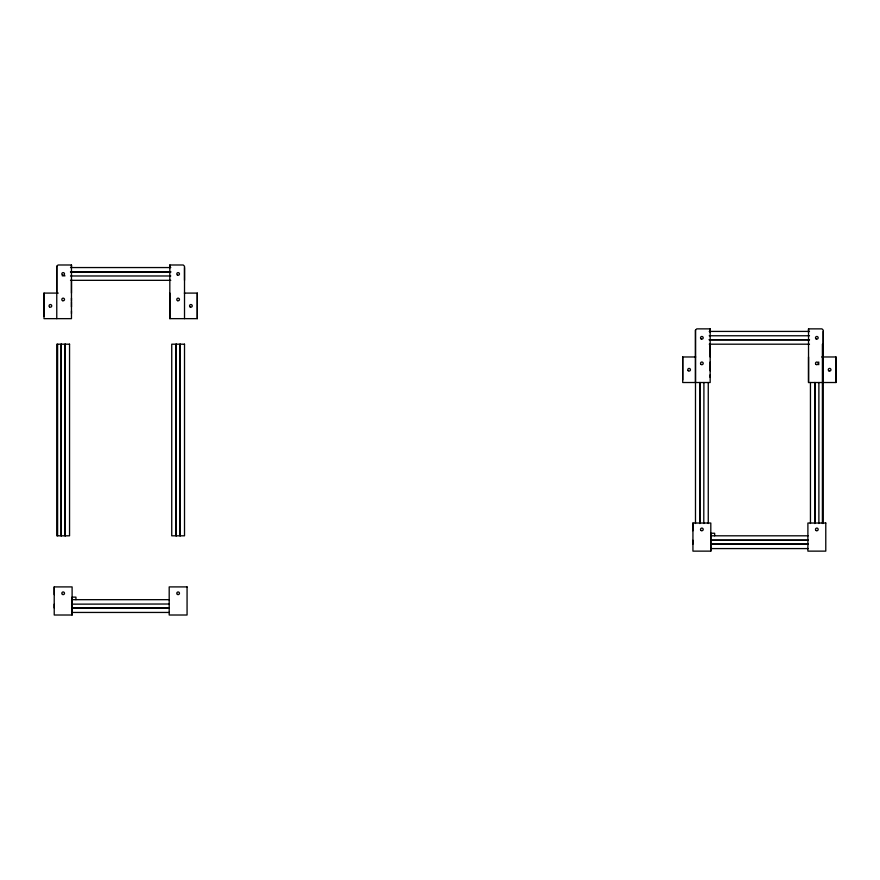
<?xml version="1.0" encoding="UTF-8"?>
<svg xmlns="http://www.w3.org/2000/svg" width="880" height="880" viewBox="0 0 880 880"><rect width="100%" height="100%" fill="white"/><g stroke="black" fill="none" stroke-linecap="round" stroke-linejoin="round"><path stroke-width="1.32" d="M58.289 293.095L44 293.095L44 318.648L71.467 318.648L71.467 264.99L58.047 264.99L56.771 266.266L56.771 318.648M72.105 615.01L72.105 586.905L54.219 586.905L54.219 615.01L72.105 615.01L72.105 607.981M184.316 293.095L197.285 293.095L197.285 318.648L169.829 318.648L169.829 264.99L183.238 264.99L184.514 266.266L184.514 318.648M197.285 293.095L197.285 318.648M695.684 356.972L682.715 356.972L682.715 382.514L710.171 382.514L710.171 328.867L696.762 328.867L695.486 330.143L695.486 382.514M710.809 551.133L710.809 523.028L692.934 523.028L692.934 551.133L710.809 551.133L710.809 544.115M821.711 356.972L836 356.972L836 382.514L808.533 382.514L808.533 328.867L821.953 328.867L823.229 330.143L823.229 382.514M836 356.972L836 382.514M70.51 267.553L170.775 267.553M70.51 271.887L170.775 271.887M70.51 272.019L170.775 272.019M62.271 275.847L65.021 275.847M70.51 275.979L170.775 275.979M70.51 280.324L170.775 280.324M709.225 331.419L809.49 331.419M709.225 335.764L809.49 335.764M709.225 339.724L809.49 339.724M709.225 339.845L809.49 339.845M709.225 344.19L809.49 344.19M823.229 344.19L822.393 344.19L822.393 523.49M710.589 535.81L808.115 535.81M710.589 540.155L808.115 540.155M710.589 540.276L808.115 540.276M710.589 544.115L808.115 544.115M710.589 544.236L808.115 544.236M710.589 548.581L808.115 548.581M71.885 599.676L169.411 599.676M71.885 604.153L169.411 604.021M71.885 607.981L169.411 607.981M71.885 608.113L169.411 608.113M71.885 612.447L169.411 612.447M823.229 331.419L823.229 523.49M818.752 361.988L818.752 364.727M818.884 382.514L818.884 523.49M814.924 382.514L814.924 523.49M814.792 382.514L814.792 523.49M810.447 382.514L810.447 523.49M808.533 328.867L808.533 332.376M808.533 356.972L808.533 382.514M714.648 535.81L714.648 533.247L710.809 533.247L710.809 540.276M710.809 540.485L710.809 543.906M710.171 328.867L710.171 332.376M710.171 343.585L710.171 356.972M710.171 362.01L710.171 364.694M710.171 365.53L710.171 370.766M710.171 374.792L710.171 377.465M708.257 382.514L708.257 523.49M703.912 382.514L703.791 523.49M699.952 382.514L699.952 523.49M699.831 382.514L699.831 523.49M695.486 330.143L695.486 523.49M692.934 523.028L692.934 530.761M692.934 540.276L692.934 544.115M682.715 356.972L682.715 379.962M184.514 267.553L184.514 280.324M180.169 344.19L180.169 535.81M180.048 344.19L180.048 535.81M176.209 344.19L176.209 535.81M176.088 344.19L176.088 535.81M169.829 264.99L169.829 267.674M169.829 293.095L169.829 318.648M75.933 599.676L75.933 597.124L72.105 597.124L72.105 604.153M72.105 604.362L72.105 607.772M71.467 264.99L71.467 267.674M71.467 279.719L71.467 293.095M71.467 298.144L71.467 300.828M71.467 301.653L71.467 306.889M71.467 310.915L71.467 313.599M65.208 344.19L65.208 535.81M65.076 344.19L65.076 535.81M61.248 344.19L61.248 535.81M61.116 344.19L61.116 535.81M57.607 344.19L57.607 535.81M56.771 266.266L56.771 293.095M54.219 586.905L54.219 594.627M54.219 604.153L54.219 607.981M44 293.095L44 316.085M69.553 344.19L56.771 344.19L56.771 535.81L69.553 535.81L69.553 344.19M184.514 344.19L171.743 344.19L171.743 535.81L184.514 535.81L184.514 344.19M825.781 523.028L807.895 523.028L807.895 551.133L825.781 551.133L825.781 523.028M187.066 586.905L169.191 586.905L169.191 615.01L187.066 615.01L187.066 586.905M177.463 300.641A1.342 1.342 0 0 0 179.465 299.486A1.342 1.342 0 0 0 177.463 298.32A1.342 1.342 0 0 0 177.463 300.641M177.463 275.099A1.342 1.342 0 0 0 179.465 273.933A1.342 1.342 0 0 0 177.463 272.778A1.342 1.342 0 0 0 177.463 275.099M190.234 307.032A1.342 1.342 0 0 0 192.247 305.877A1.342 1.342 0 0 0 190.234 304.711A1.342 1.342 0 0 0 190.234 307.032M177.463 594.451A1.342 1.342 0 0 0 179.465 593.285A1.342 1.342 0 0 0 177.463 592.13A1.342 1.342 0 0 0 177.463 594.451M62.491 594.451A1.342 1.342 0 0 0 64.504 593.285A1.342 1.342 0 0 0 62.491 592.13A1.342 1.342 0 0 0 62.491 594.451M62.491 300.641A1.342 1.342 0 0 0 64.504 299.486A1.342 1.342 0 0 0 62.491 298.32A1.342 1.342 0 0 0 62.491 300.641M62.491 275.099A1.342 1.342 0 0 0 64.504 273.933A1.342 1.342 0 0 0 62.491 272.778A1.342 1.342 0 0 0 62.491 275.099M49.445 306.823A1.342 1.342 0 0 0 51.689 306.218A1.342 1.342 0 0 0 50.039 304.579A1.342 1.342 0 0 0 49.445 306.823M816.167 364.518A1.342 1.342 0 0 0 818.18 363.352A1.342 1.342 0 0 0 816.167 362.197A1.342 1.342 0 0 0 816.167 364.518M816.167 338.965A1.342 1.342 0 0 0 818.18 337.81A1.342 1.342 0 0 0 816.167 336.644A1.342 1.342 0 0 0 816.167 338.965M828.938 370.909A1.342 1.342 0 0 0 830.951 369.743A1.342 1.342 0 0 0 828.938 368.577A1.342 1.342 0 0 0 828.938 370.909M816.167 530.585A1.342 1.342 0 0 0 818.18 529.419A1.342 1.342 0 0 0 816.167 528.253A1.342 1.342 0 0 0 816.167 530.585M701.195 364.518A1.342 1.342 0 0 0 703.208 363.352A1.342 1.342 0 0 0 701.195 362.197A1.342 1.342 0 0 0 701.195 364.518M701.195 338.965A1.342 1.342 0 0 0 703.208 337.81A1.342 1.342 0 0 0 701.195 336.644A1.342 1.342 0 0 0 701.195 338.965M688.149 370.689A1.342 1.342 0 0 0 690.393 370.084A1.342 1.342 0 0 0 688.754 368.445A1.342 1.342 0 0 0 688.149 370.689M701.195 530.585A1.342 1.342 0 0 0 703.208 529.419A1.342 1.342 0 0 0 701.195 528.253A1.342 1.342 0 0 0 701.195 530.585"/></g></svg>
